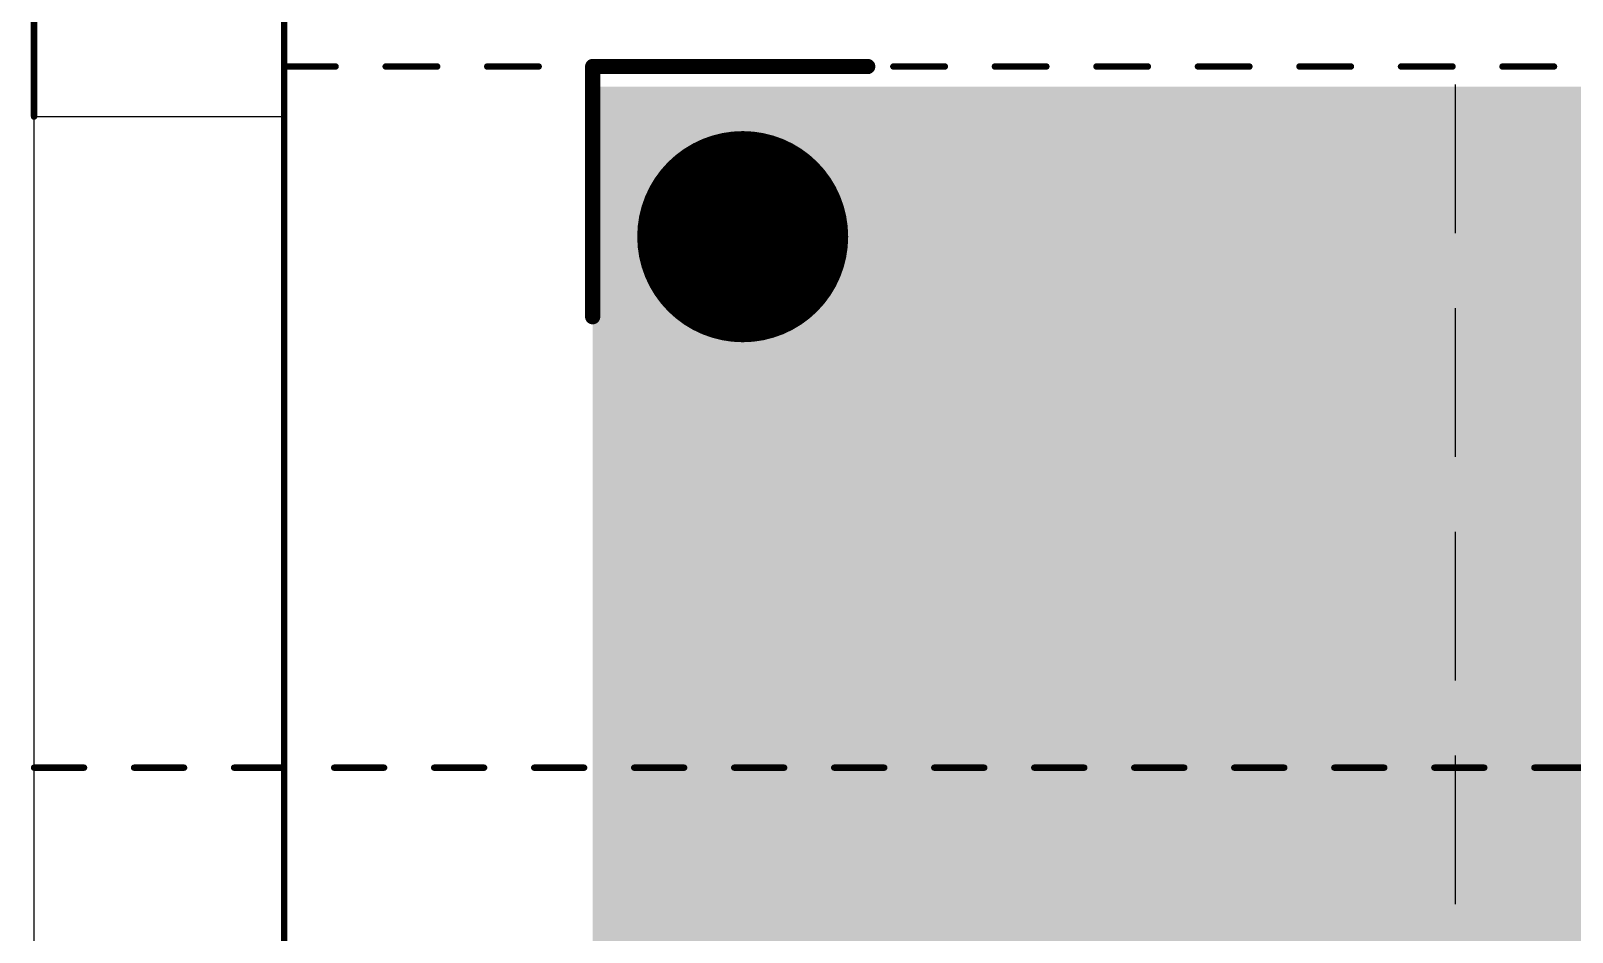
# Model space of a CAD drawing. Extents: x 85.1 to 160.2, y -5 to 84.1.
# Drawn here: x 85.11 to 115.93, y 39.13 to 57.14 of the extents above; entities that cross this region are included whole.
import ezdxf

# ---------------------------------------------------------------- set-up
doc = ezdxf.new("R2010")
doc.units = 0
for name, color, linetype in [('17', 82, 'CONTINUOUS'), ('20', 7, 'CONTINUOUS'), ('21', 253, 'CONTINUOUS'), ('29', 253, 'CONTINUOUS'), ('30', 253, 'CONTINUOUS'), ('40', 175, 'CONTINUOUS'), ('44', 253, 'CONTINUOUS'), ('48', 253, 'CONTINUOUS')]:
    doc.layers.add(name, color=color, linetype=linetype)

# ---------------------------------------------------------------- blocks, each defined once
blk = doc.blocks.new('RECT')
blk.add_solid([(-0.5, -0.5), (0.5, -0.5), (-0.5, 0.5), (0.5, 0.5)])
blk = doc.blocks.new('ROUNDP')
at = {"const_width": 0.5}
blk.add_lwpolyline([(0, -0.25, 1), (0, 0.25, 1), (0, -0.25)], format="xyb", dxfattribs=at)

msp = doc.modelspace()

# ---------------------------------------------------------------- linework, layer by layer
at = {"layer": '20'}
for p, q in [((90.17, 55.425), (90.17, 59.5)), ((85.17, 4.275), (85.17, 55.425)), ((85.17, 55.425), (90.17, 55.425))]:
    msp.add_line(p, q, dxfattribs=at)
at = {"layer": '21', "const_width": 0.3048}
for points in [[(96.34, 56.425), (96.34, 51.425)], [(101.84, 56.425), (96.34, 56.425)]]:
    msp.add_lwpolyline(points, dxfattribs=at)
at = {"layer": '21', "const_width": 0.1524}
for points in [[(96.4162, 56.425, 1), (96.2638, 56.425)], [(96.34, 56.5012, 1), (96.34, 56.3488)], [(101.84, 56.3488, 1), (101.84, 56.5012)], [(96.2638, 51.425, 1), (96.4162, 51.425)]]:
    msp.add_lwpolyline(points, format="xyb", dxfattribs=at)
at = {"layer": '44'}
msp.add_circle((99.34, 53.025), 1.5, dxfattribs=at)
at = {"layer": '48'}
for p, q in [((113.596, 53.0938), (113.596, 56.0625)), ((113.596, 48.625), (113.596, 51.5938)), ((113.596, 44.1562), (113.596, 47.125)), ((113.596, 39.6875), (113.596, 42.6562))]:
    msp.add_line(p, q, dxfattribs=at)
for points, const_width in [([(90.17, 0.5), (90.17, 73.49)], 0.13), ([(90.17, 0.5), (90.17, 68.77)], 0.13), ([(85.17, 55.425), (85.17, 68.64)], 0.13), ([(90.17, 0.5), (90.17, 68.64)], 0.13), ([(90.17, 0.5), (90.17, 64.627)], 0.13), ([(90.17, 56.425), (91.2003, 56.425)], 0.127), ([(92.2003, 56.425), (93.2306, 56.425)], 0.127), ([(94.2306, 56.425), (95.2609, 56.425)], 0.127), ([(96.2609, 56.425), (97.2912, 56.425)], 0.127), ([(98.2912, 56.425), (99.3215, 56.425)], 0.127), ([(100.3215, 56.425), (101.3518, 56.425)], 0.127), ([(102.3518, 56.425), (103.3821, 56.425)], 0.127), ([(104.3821, 56.425), (105.4124, 56.425)], 0.127), ([(106.4124, 56.425), (107.4427, 56.425)], 0.127), ([(108.4427, 56.425), (109.473, 56.425)], 0.127), ([(110.473, 56.425), (111.5033, 56.425)], 0.127), ([(112.5033, 56.425), (113.5336, 56.425)], 0.127), ([(114.5336, 56.425), (115.5639, 56.425)], 0.127), ([(85.17, 42.415), (86.17, 42.415)], 0.127), ([(87.17, 42.415), (88.17, 42.415)], 0.127), ([(89.17, 42.415), (90.17, 42.415)], 0.127), ([(91.17, 42.415), (92.17, 42.415)], 0.127), ([(93.17, 42.415), (94.17, 42.415)], 0.127), ([(95.17, 42.415), (96.17, 42.415)], 0.127), ([(97.17, 42.415), (98.17, 42.415)], 0.127), ([(99.17, 42.415), (100.17, 42.415)], 0.127), ([(101.17, 42.415), (102.17, 42.415)], 0.127), ([(103.17, 42.415), (104.17, 42.415)], 0.127), ([(105.17, 42.415), (106.17, 42.415)], 0.127), ([(107.17, 42.415), (108.17, 42.415)], 0.127), ([(109.17, 42.415), (110.17, 42.415)], 0.127), ([(111.17, 42.415), (112.17, 42.415)], 0.127), ([(113.17, 42.415), (114.17, 42.415)], 0.127), ([(115.17, 42.415), (116.17, 42.415)], 0.127)]:
    msp.add_lwpolyline(points, dxfattribs=dict(at, const_width=const_width))
for points, const_width in [([(90.17, 56.4568, 1), (90.17, 56.3933)], 0.0635), ([(91.2003, 56.3933, 1), (91.2003, 56.4568)], 0.0635), ([(92.2003, 56.4568, 1), (92.2003, 56.3933)], 0.0635), ([(93.2306, 56.3933, 1), (93.2306, 56.4568)], 0.0635), ([(94.2306, 56.4568, 1), (94.2306, 56.3933)], 0.0635), ([(95.2609, 56.3933, 1), (95.2609, 56.4568)], 0.0635), ([(96.2609, 56.4568, 1), (96.2609, 56.3933)], 0.0635), ([(97.2912, 56.3933, 1), (97.2912, 56.4568)], 0.0635), ([(98.2912, 56.4568, 1), (98.2912, 56.3933)], 0.0635), ([(99.3215, 56.3933, 1), (99.3215, 56.4568)], 0.0635), ([(100.3215, 56.4568, 1), (100.3215, 56.3933)], 0.0635), ([(101.3518, 56.3933, 1), (101.3518, 56.4568)], 0.0635), ([(102.3518, 56.4568, 1), (102.3518, 56.3933)], 0.0635), ([(103.3821, 56.3933, 1), (103.3821, 56.4568)], 0.0635), ([(104.3821, 56.4568, 1), (104.3821, 56.3933)], 0.0635), ([(105.4124, 56.3933, 1), (105.4124, 56.4568)], 0.0635), ([(106.4124, 56.4568, 1), (106.4124, 56.3933)], 0.0635), ([(107.4427, 56.3933, 1), (107.4427, 56.4568)], 0.0635), ([(108.4427, 56.4568, 1), (108.4427, 56.3933)], 0.0635), ([(109.473, 56.3933, 1), (109.473, 56.4568)], 0.0635), ([(110.473, 56.4568, 1), (110.473, 56.3933)], 0.0635), ([(111.5033, 56.3933, 1), (111.5033, 56.4568)], 0.0635), ([(112.5033, 56.4568, 1), (112.5033, 56.3933)], 0.0635), ([(113.5336, 56.3933, 1), (113.5336, 56.4568)], 0.0635), ([(114.5336, 56.4568, 1), (114.5336, 56.3933)], 0.0635), ([(115.5639, 56.3933, 1), (115.5639, 56.4568)], 0.0635), ([(85.1375, 55.425, 1), (85.2025, 55.425)], 0.065), ([(85.17, 42.4468, 1), (85.17, 42.3832)], 0.0635), ([(86.17, 42.3832, 1), (86.17, 42.4468)], 0.0635), ([(87.17, 42.4468, 1), (87.17, 42.3832)], 0.0635), ([(88.17, 42.3832, 1), (88.17, 42.4468)], 0.0635), ([(89.17, 42.4468, 1), (89.17, 42.3832)], 0.0635), ([(90.17, 42.3832, 1), (90.17, 42.4468)], 0.0635), ([(91.17, 42.4468, 1), (91.17, 42.3832)], 0.0635), ([(92.17, 42.3832, 1), (92.17, 42.4468)], 0.0635), ([(93.17, 42.4468, 1), (93.17, 42.3832)], 0.0635), ([(94.17, 42.3832, 1), (94.17, 42.4468)], 0.0635), ([(95.17, 42.4468, 1), (95.17, 42.3832)], 0.0635), ([(96.17, 42.3832, 1), (96.17, 42.4468)], 0.0635), ([(97.17, 42.4468, 1), (97.17, 42.3832)], 0.0635), ([(98.17, 42.3832, 1), (98.17, 42.4468)], 0.0635), ([(99.17, 42.4468, 1), (99.17, 42.3832)], 0.0635), ([(100.17, 42.3832, 1), (100.17, 42.4468)], 0.0635), ([(101.17, 42.4468, 1), (101.17, 42.3832)], 0.0635), ([(102.17, 42.3832, 1), (102.17, 42.4468)], 0.0635), ([(103.17, 42.4468, 1), (103.17, 42.3832)], 0.0635), ([(104.17, 42.3832, 1), (104.17, 42.4468)], 0.0635), ([(105.17, 42.4468, 1), (105.17, 42.3832)], 0.0635), ([(106.17, 42.3832, 1), (106.17, 42.4468)], 0.0635), ([(107.17, 42.4468, 1), (107.17, 42.3832)], 0.0635), ([(108.17, 42.3832, 1), (108.17, 42.4468)], 0.0635), ([(109.17, 42.4468, 1), (109.17, 42.3832)], 0.0635), ([(110.17, 42.3832, 1), (110.17, 42.4468)], 0.0635), ([(111.17, 42.4468, 1), (111.17, 42.3832)], 0.0635), ([(112.17, 42.3832, 1), (112.17, 42.4468)], 0.0635), ([(113.17, 42.4468, 1), (113.17, 42.3832)], 0.0635), ([(114.17, 42.3832, 1), (114.17, 42.4468)], 0.0635), ([(115.17, 42.4468, 1), (115.17, 42.3832)], 0.0635)]:
    msp.add_lwpolyline(points, format="xyb", dxfattribs=dict(at, const_width=const_width))

# ---------------------------------------------------------------- block references
at = {"layer": '17', "xscale": 4.016, "yscale": 4.016}
msp.add_blockref('ROUNDP', (99.34, 53.025), dxfattribs=at)
msp.add_blockref('ROUNDP', (99.34, 53.025), dxfattribs=at)
at = {"layer": '29', "xscale": 4.2192, "yscale": 4.2192}
msp.add_blockref('ROUNDP', (99.34, 53.025), dxfattribs=at)
at = {"layer": '30', "xscale": 4.2192, "yscale": 4.2192}
msp.add_blockref('ROUNDP', (99.34, 53.025), dxfattribs=at)
at = {"layer": '40', "xscale": 55, "yscale": 50}
msp.add_blockref('RECT', (123.84, 31.025), dxfattribs=at)

doc.saveas('drawing.dxf')
